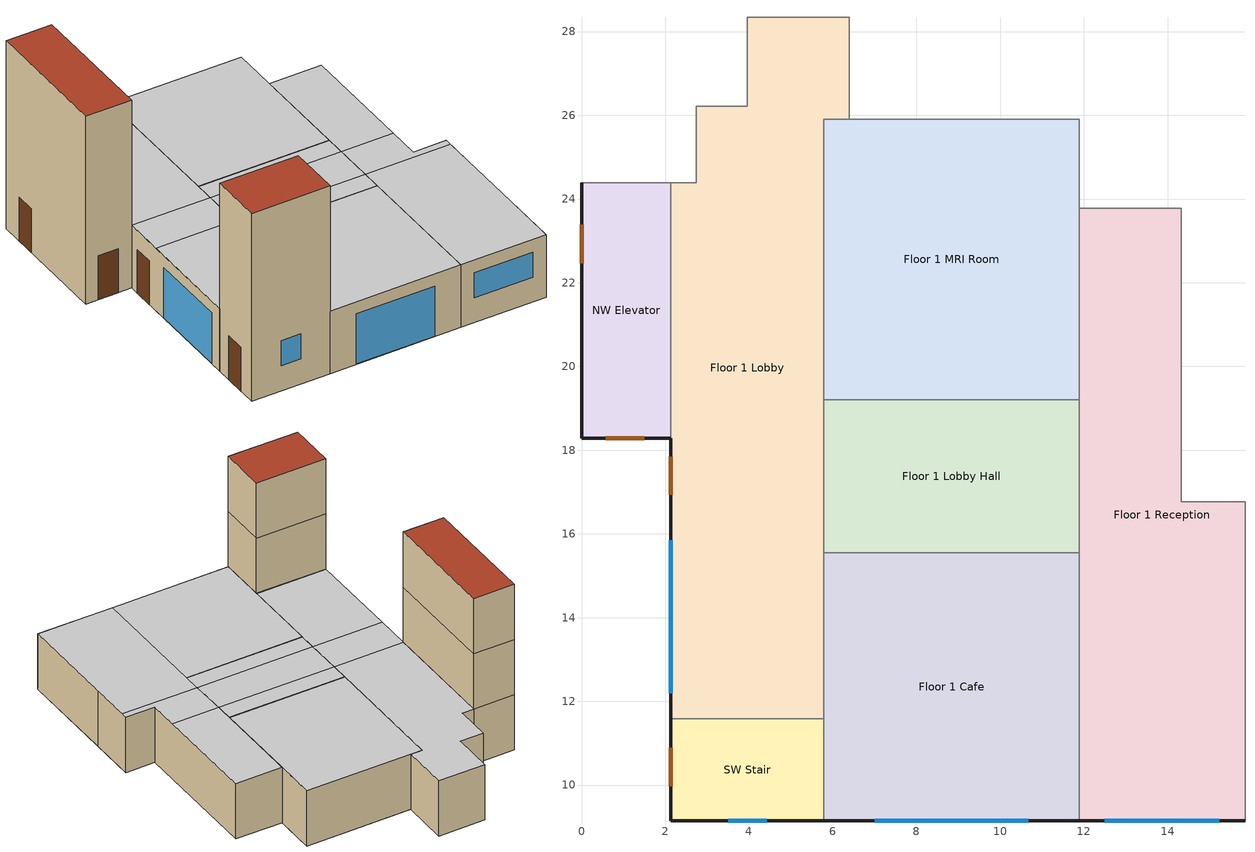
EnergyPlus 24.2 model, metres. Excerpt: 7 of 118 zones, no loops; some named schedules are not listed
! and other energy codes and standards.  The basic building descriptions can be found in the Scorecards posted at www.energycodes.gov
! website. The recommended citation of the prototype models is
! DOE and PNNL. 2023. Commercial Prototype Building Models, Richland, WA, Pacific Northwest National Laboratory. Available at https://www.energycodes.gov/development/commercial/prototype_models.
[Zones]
Floor 1 Cafe
 floor ground (Floor1CafeSlab_Ffactor): 11.89,9.14 5.79,9.14 5.79,15.54 11.89,15.54 z0
 wall outside (nonres_ext_wall_grd): 5.79,9.14 11.89,9.14 z0:3.05
 wall to Floor 1 Lobby Hall (int_wall): 11.89,15.54 5.79,15.54 z0:3.05
 wall to Floor 1 Lobby (int_wall): 5.79,15.54 5.79,11.58 z0:3.05
 wall to Floor 1 Reception (int_wall): 11.89,9.14 11.89,15.54 z0:3.05
 wall to SW Stair (int_wall): 5.79,11.58 5.79,9.14 z0:3.05
 window (NonresWindow_U_0.248_SHGC_South_0.21): 7.01,9.14 10.67,9.14 z0.03:2.46
 ceiling to Floor 2 Reception (int_slab_ceiling): 5.79,9.14 11.89,9.14 11.89,15.54 5.79,15.54 z3.05
Floor 1 Lobby
 floor ground (Floor1LobbySlab_Ffactor): 5.79,11.58 2.13,11.58 2.13,24.38 2.74,24.38 2.74,26.21 3.96,26.21 3.96,28.35 6.4,28.35 6.4,25.91 5.79,25.91 z0
 wall outside (nonres_ext_wall_grd): 2.13,18.29 2.13,11.58 z0:3.05
 wall to NW Stair (int_wall): 6.4,28.35 3.96,28.35 z0:3.05
 wall to NW Elevator (int_wall): 2.13,24.38 2.13,18.29 z0:3.05
 wall to Floor 1 Elevator Pump Room (int_wall): 3.96,28.35 3.96,26.21 2.74,26.21 z0:3.05
 wall to Floor 1 Lobby Toilet (int_wall): 2.74,26.21 2.74,24.38 2.13,24.38 z0:3.05
 wall to SW Stair (int_wall): 2.13,11.58 5.79,11.58 z0:3.05
 wall to Floor 1 MRI Control Room (int_wall): 6.4,25.91 6.4,28.35 z0:3.05
 wall to Floor 1 MRI Room (int_wall): 5.79,19.2 5.79,25.91 6.4,25.91 z0:3.05
 wall to Floor 1 Lobby Hall (int_wall): 5.79,15.54 5.79,19.2 z0:3.05
 window (NonresWindow_U_0.248_SHGC_West_0.21): 2.13,15.85 2.13,12.19 z0.03:2.46
 door (Swinging Door_con): 2.13,17.85 2.13,16.93 z0:2.13
 ceiling to Floor 2 Work Hall (int_slab_ceiling): 2.13,18.29 2.13,16.46 5.79,16.46 5.79,18.29 z3.05
 ceiling to Floor 2 Work (int_slab_ceiling): 2.13,24.38 2.13,18.29 5.79,18.29 5.79,25.91 6.4,25.91 6.4,28.35 3.96,28.35 3.96,26.21 2.74,26.21 2.74,24.38 z3.05
 ceiling to Floor 2 Reception (int_slab_ceiling): 5.79,16.46 2.13,16.46 2.13,11.58 5.79,11.58 z3.05
Floor 1 Lobby Hall
 floor adiabatic (Floor1LobbyHallSlab_Ffactor): 11.89,19.2 11.89,15.54 5.79,15.54 5.79,19.2 z0
 wall to Floor 1 Reception (int_wall): 11.89,15.54 11.89,19.2 z0:3.05
 wall to Floor 1 MRI Room (int_wall): 11.89,19.2 5.79,19.2 z0:3.05
 ceiling to Floor 2 Work Hall (int_slab_ceiling): 5.79,18.29 5.79,16.46 11.89,16.46 11.89,18.29 z3.05
 ceiling to Floor 2 Work (int_slab_ceiling): 5.79,19.2 5.79,18.29 11.89,18.29 11.89,19.2 z3.05
 ceiling to Floor 2 Reception (int_slab_ceiling): 11.89,15.54 11.89,16.46 5.79,16.46 5.79,15.54 z3.05
Floor 1 MRI Room
 floor adiabatic (Floor1MRIRoomSlab_Ffactor): 11.89,19.2 5.79,19.2 5.79,25.91 11.89,25.91 z0
 wall to Floor 1 Reception (int_wall): 11.89,19.2 11.89,23.77 z0:3.05
 wall to Floor 1 MRI Control Room (int_wall): 11.89,25.91 6.4,25.91 z0:3.05
 wall to Floor 1 MRI Hall (int_wall): 11.89,23.77 11.89,25.91 z0:3.05
 ceiling to Floor 2 Work (int_slab_ceiling): 5.79,19.2 11.89,19.2 11.89,25.91 5.79,25.91 z3.05
Floor 1 Reception
 floor ground (Floor1ReceptionSlab_Ffactor): 11.89,23.77 14.33,23.77 14.33,16.76 15.85,16.76 15.85,9.14 11.89,9.14 z0
 wall outside (nonres_ext_wall_grd): 11.89,9.14 15.85,9.14 z0:3.05
 wall to Floor 1 Office (int_wall): 15.85,16.76 14.33,16.76 14.33,23.77 z0:3.05
 wall to Floor 1 MRI Hall (int_wall): 14.33,23.77 11.89,23.77 z0:3.05
 wall to Floor 1 Scheduling (int_wall): 15.85,9.14 15.85,14.33 z0:3.05
 wall to Floor 1 Reception Hall (int_wall): 15.85,14.33 15.85,16.76 z0:3.05
 window (NonresWindow_U_0.248_SHGC_South_0.21): 12.5,9.14 15.24,9.14 z1.22:2.44
 ceiling to Floor 2 Work Hall (int_slab_ceiling): 11.89,18.29 11.89,16.46 15.85,16.46 15.85,16.76 14.33,16.76 14.33,18.29 z3.05
 ceiling to Floor 2 Work (int_slab_ceiling): 11.89,18.29 14.33,18.29 14.33,23.77 11.89,23.77 z3.05
 ceiling to Floor 2 Reception (int_slab_ceiling): 15.85,16.46 11.89,16.46 11.89,9.14 15.85,9.14 z3.05
NW Elevator
 floor ground (NWElevatorSlab_Ffactor): 2.13,18.29 0,18.29 0,24.38 2.13,24.38 z0
 wall outside (nonres_ext_wall_grd): 0,24.38 0,18.29 2.13,18.29 z0:9.14
 wall to Floor 1 Lobby Toilet (int_wall): 2.13,24.38 0,24.38 z0:3.05
 wall to Floor 3 Elevator Hall (int_wall): 2.13,18.29 2.13,24.38 z6.1:9.14
 wall to Floor 2 Work Toilet (int_wall): 2.13,24.38 0,24.38 z3.05:6.1
 wall to Floor 2 Work (int_wall): 2.13,18.29 2.13,24.38 z3.05:6.1
 wall to Floor 3 Office Toilet (int_wall): 2.13,24.38 0,24.38 z6.1:9.14
 door (Swinging Door_con): 0.58,18.29 1.5,18.29 / 0,23.38 0,22.47 z0:2.13
 roof outside (nonres_roof): 0,18.29 2.13,18.29 2.13,24.38 0,24.38 z9.14
SW Stair
 floor ground (SWStairSlab_Ffactor): 2.13,11.58 5.79,11.58 5.79,9.14 2.13,9.14 z0
 wall outside (nonres_ext_wall_grd): 2.13,11.58 2.13,9.14 5.79,9.14 z0:9.14
 wall to Floor 3 Undeveloped 2 (int_wall): 5.79,9.14 5.79,11.58 2.13,11.58 z6.1:9.14
 wall to Floor 2 Reception (int_wall): 5.79,9.14 5.79,11.58 2.13,11.58 z3.05:6.1
 window (NonresWindow_U_0.248_SHGC_South_0.21): 3.51,9.14 4.42,9.14 z1.22:2.44
 door (Swinging Door_con): 2.13,10.89 2.13,9.97 z0:2.13
 roof outside (nonres_roof): 2.13,11.58 2.13,9.14 5.79,9.14 5.79,11.58 z9.14
[Building]
OutPatientHealthCare: North Axis {deg}=0; Terrain=City; Loads Convergence Tolerance Value {W}=0.04; Temperature Convergence Tolerance Value {deltaC}=0.2; Solar Distribution=FullInteriorAndExterior; Maximum Number of Warmup Days=25; Minimum Number of Warmup Days=6
[Site:Location]
New.York-John.F.Kennedy.Intl.AP_NY_USA WMO=744860: Latitude {deg}=40.66; Longitude {deg}=-73.8; Time Zone {hr}=-5; Elevation {m}=7
[SizingPeriod:DesignDay] Day of Month=21; Dry-Bulb Temperature Range Modifier Type=DefaultMultipliers; Humidity Condition Type=Wetbulb; Barometric Pressure {Pa}=101241; Rain Indicator=No; Snow Indicator=No; Daylight Saving Time Indicator=No
Name | Month | Day Type | Maximum Dry-Bulb Temperature {C} | Daily Dry-Bulb Temperature Range {deltaC} | Wetbulb or DewPoint at Maximum Dry-Bulb {C} | Wind Speed {m/s} | Wind Direction {deg} | Solar Model Indicator | Sky Clearness | ASHRAE Clear Sky Optical Depth for Beam Irradiance (taub) | ASHRAE Clear Sky Optical Depth for Diffuse Irradiance (taud)
New.York-John.F.Kennedy.Intl.AP_NY_USA Ann Htg 99.6% Condns DB | 1 | WinterDesignDay | -10.7 | 0 | -10.7 | 7.5 | 320 | ASHRAEClearSky | 0
New.York-John.F.Kennedy.Intl.AP_NY_USA Ann Clg .4% Condns DB=>MWB | 7 | SummerDesignDay | 32.1 | 7.4 | 23.1 | 5.6 | 230 | ASHRAETau |  | 0.541 | 1.8
[Site:WaterMainsTemperature]
Calculation Method=Correlation; Annual Average Outdoor Air Temperature {C}=12.4667; Maximum Difference In Monthly Average Outdoor Air Temperatures {deltaC}=25.2
[Site:GroundTemperature:FCfactorMethod]
14, 7.3, 3.3, 1.2, -0.2, 5.6, 10.9, 16.1, 21.7, 25, 24.8, 19.9
[Material:NoMass] Thermal Absorptance=0.9; Solar Absorptance=0.7
Name | Roughness | Thermal Resistance {m2-K/W} | Visible Absorptance
Opaque Door panel_con | MediumRough | 0.475973 | 0.7
CP02 CARPET PAD | VeryRough | 0.21648 | 0.8
Nonres_Roof_Insulation | MediumSmooth | 5.30668 | 0.7
Nonres_Exterior_Wall_Insulation_grd | MediumSmooth | 1.48827 | 0.7
[Construction]
Swinging Door_con: Opaque Door panel_con
InteriorFurnishings: Std Wood 6inch
int_wall: G01 13mm gypsum board, G01 13mm gypsum board
int_slab_ceiling: CP02 CARPET PAD, 100mm Normalweight concrete floor
nonres_roof: F13 Built-up roofing, Nonres_Roof_Insulation, F08 Metal surface
nonres_ext_wall_grd: F07 25mm stucco, G01 16mm gypsum board, Nonres_Exterior_Wall_Insulation_grd, G01 16mm gypsum board
NonresWindow_U_0.248_SHGC_South_0.21: Glazing Layer South
NonresWindow_U_0.248_SHGC_West_0.21: Glazing Layer West
[Material]
Name | Roughness | Thickness {m} | Conductivity {W/m-K} | Density {kg/m3} | Specific Heat {J/kg-K} | Thermal Absorptance | Solar Absorptance | Visible Absorptance
Std Wood 6inch | MediumSmooth | 0.15 | 0.12 | 540 | 1210 | 0.9 | 0.7 | 0.7
F07 25mm stucco | Smooth | 0.0254 | 0.72 | 1856 | 840 | 0.9 | 0.7 | 0.7
F08 Metal surface | Smooth | 0.0008 | 45.28 | 7824 | 500
F13 Built-up roofing | Rough | 0.0095 | 0.16 | 1120 | 1460 | 0.9 | 0.7
G01 13mm gypsum board | Smooth | 0.0127 | 0.16 | 800 | 1090 | 0.9 | 0.7 | 0.5
G01 16mm gypsum board | MediumSmooth | 0.0159 | 0.16 | 800 | 1090
100mm Normalweight concrete floor | MediumRough | 0.1016 | 2.31 | 2322 | 832
[WindowMaterial:SimpleGlazingSystem] U-Factor {W/m2-K}=1.40821; Solar Heat Gain Coefficient=0.21; Visible Transmittance=0.29
Glazing Layer South; Glazing Layer West
[Construction:FfactorGroundFloor] F-Factor {W/m-K}=0.90012
Name | Area {m2} | PerimeterExposed {m}
Floor1CafeSlab_Ffactor | 39.0193 | 6.096
Floor1LobbySlab_Ffactor | 57.7857 | 6.7056
Floor1LobbyHallSlab_Ffactor | 22.2967 | 0
Floor1MRIRoomSlab_Ffactor | 40.8773 | 0
Floor1ReceptionSlab_Ffactor | 47.2876 | 3.9624
NWElevatorSlab_Ffactor | 13.0064 | 8.2296
SWStairSlab_Ffactor | 8.91869 | 6.096
[Generator:PVWatts]
PV_module: PVWatts Version=5; DC System Capacity {W}=24568; Module Type=Premium; Array Type=FixedOpenRack; System Losses=0.113; Array Geometry Type=TiltAzimuth; Tilt Angle {deg}=0; Azimuth Angle {deg}=180
[ElectricLoadCenter:Generators]
PV_Generator: Generator 1=PV_module; Generator 1 Rated Electric Power Output {W}=24568; Generator 1 Availability Schedule=PV_SCH
[ElectricLoadCenter:Inverter:PVWatts]
PV_Inverter: DC to AC Size Ratio=1.2; Inverter Efficiency=0.96
[ElectricLoadCenter:Distribution]
Generator: Generator List=PV_Generator; Generator Operation Scheme Type=Baseload; Electrical Buss Type=DirectCurrentWithInverter; Inverter=PV_Inverter
[Zone] Type=1; Multiplier=1; Ceiling Height {m}=-9999; Floor Area {m2}=autocalculate; Part of Total Floor Area=Yes
Name | Volume {m3}
Floor 1 Cafe; NW Elevator | 118.9308
Floor 1 Lobby | 176.1308
Floor 1 Lobby Hall | 67.9604
Floor 1 MRI Room | 124.5941
Floor 1 Reception | 144.1327
SW Stair | 81.5525
[InternalMass] Construction=InteriorFurnishings
Name | Zone or ZoneList | Surface Area {m2}
Floor 1 Cafe_InternalMass_1 | Floor 1 Cafe | 78.0386
Floor 1 Lobby_InternalMass_1 | Floor 1 Lobby | 115.5714
Floor 1 Lobby Hall_InternalMass_1 | Floor 1 Lobby Hall | 44.5935
Floor 1 MRI Room_InternalMass_1 | Floor 1 MRI Room | 81.7547
Floor 1 Reception_InternalMass_1 | Floor 1 Reception | 94.5753
NW Elevator_InternalMass_1 | NW Elevator | 26.0129
SW Stair_InternalMass_1 | SW Stair | 17.8374
[People] Number of People Schedule=BLDG_OCC_SCH; Fraction Radiant=0.3; Sensible Heat Fraction=AUTOCALCULATE; Activity Level Schedule=ACTIVITY_SCH; Enable ASHRAE 55 Comfort Warnings=No; Mean Radiant Temperature Calculation Type=EnclosureAveraged; Work Efficiency Schedule=WORK_EFF_SCH; Clothing Insulation Calculation Method=ClothingInsulationSchedule; Clothing Insulation Schedule=CLOTHING_SCH; Air Velocity Schedule=AIR_VELO_SCH; Thermal Comfort Model 1 Type=FANGER
Name | Zone or ZoneList or Space or SpaceList | Number of People Calculation Method | People per Floor Area {person/m2} | Number of People
Floor 1 Cafe People | Floor 1 Cafe | People/Area | 1.0765
Floor 1 Lobby People | Floor 1 Lobby | People/Area | 0.10765
Floor 1 MRI Room People | Floor 1 MRI Room | People/Area | 0.215299
Floor 1 Reception People | Floor 1 Reception | People/Area | 0.322949
Floor 1 Lobby Hall People | Floor 1 Lobby Hall | People |  | 1.2
[PEOPLE] Number of People Schedule=BLDG_OCC_SCH; Number of People Calculation Method=People; Fraction Radiant=0.3; Sensible Heat Fraction=AUTOCALCULATE; Activity Level Schedule=ACTIVITY_SCH; Carbon Dioxide Generation Rate {m3/s-W}=3.82e-08; Enable ASHRAE 55 Comfort Warnings=No; Mean Radiant Temperature Calculation Type=EnclosureAveraged; Work Efficiency Schedule=WORK_EFF_SCH; Clothing Insulation Calculation Method=ClothingInsulationSchedule; Clothing Insulation Calculation Method Schedule=AIR_VELO_SCH; Clothing Insulation Schedule=FANGER
Name | Zone or ZoneList or Space or SpaceList | Number of People
NW Elevator People | NW Elevator | 0.21
SW Stair People | SW Stair | 0.48
[Lights] Design Level Calculation Method=Watts/Area; Return Air Fraction=0; Fraction Radiant=0.7; Fraction Visible=0.2; Fraction Replaceable=1; Return Air Fraction Calculated from Plenum Temperature=No
Name | Zone or ZoneList or Space or SpaceList | Schedule | Watts per Floor Area {W/m2}
Floor 1 Cafe_Lights | Floor 1 Cafe | ltg_sch_dining | 3.68125
Floor 1 Lobby_Lights | Floor 1 Lobby | ltg_sch_lobby | 8.180564
Floor 1 Lobby Hall_Lights | Floor 1 Lobby Hall | ltg_sch_corridor | 7.19909
Floor 1 MRI Room_Lights | Floor 1 MRI Room | ltg_sch_radiology | 9.61217
Floor 1 Reception_Lights | Floor 1 Reception | ltg_sch_reception | 8.180564
NW Elevator_Lights | NW Elevator | ltg_sch_corridor | 7.19909
SW Stair_Lights | SW Stair | ltg_sch_corridor | 7.19909
[ElectricEquipment] Schedule=BLDG_EQUIP_SCH; Design Level Calculation Method=EquipmentLevel; Fraction Latent=0; Fraction Radiant=0.5; Fraction Lost=0
Name | Zone or ZoneList or Space or SpaceList | Design Level {W}
Floor 1 Cafe_PlugMisc_Equip | Floor 1 Cafe | 419.8474
Floor 1 Lobby_PlugMisc_Equip | Floor 1 Lobby | 684.1826
Floor 1 Lobby Hall_PlugMisc_Equip | Floor 1 Lobby Hall | 96.0989
Floor 1 MRI Room_PlugMisc_Equip | Floor 1 MRI Room | 4400.04
Floor 1 Reception_PlugMisc_Equip | Floor 1 Reception | 559.8857
NW Elevator_PlugMisc_Equip | NW Elevator | 56.0577
SW Stair_PlugMisc_Equip | SW Stair | 38.4396
[Exterior:Lights] Control Option=AstronomicalClock
Name | Schedule | Design Level {W}
Exterior_Lights_a | Exterior_lighting_schedule_a | 180.55
Exterior_Lights_b | Exterior_lighting_schedule_b_2016 | 1040.09
Exterior_Lights_c | Exterior_lighting_schedule_c_2016 | 2850.15
[ZoneInfiltration:DesignFlowRate] Schedule=INFIL_SCH; Design Flow Rate Calculation Method=Flow/ExteriorWallArea; Flow Rate per Exterior Surface Area {m3/s-m2}=0.000569572; Constant Term Coefficient=0; Temperature Term Coefficient=0; Velocity Term Coefficient=0.224; Velocity Squared Term Coefficient=0
Name | Zone or ZoneList or Space or SpaceList
Floor 1 Cafe_Infiltration | Floor 1 Cafe
Floor 1 Lobby_Infiltration | Floor 1 Lobby
Floor 1 Reception_Infiltration | Floor 1 Reception
NW Elevator_Infiltration | NW Elevator
SW Stair_Infiltration | SW Stair
[EnergyManagementSystem:Sensor] Output:Variable or Output:Meter=Site Outdoor Air Drybulb Temperature
Name | Output:Variable or Output:Meter Index Key
T_OA
OAT | Environment
[SetpointManager:Scheduled]
AHU-1 SAT setpoint: Control Variable=Temperature; Schedule=CAV_SAT_SCH; Setpoint Node or NodeList=AHU-1 Supply Equipment Outlet Node
[AvailabilityManager:NightCycle] Applicability Schedule=Always_On; Fan Schedule=HVACOperationSchd; Control Type=CycleOnAny; Thermostat Tolerance {deltaC}=1; Cycling Run Time Control Type=FixedRunTime; Cycling Run Time {s}=1800
AHU-1 Availability Manager; AHU-2 Availability Manager
[EnergyManagementSystem:Actuator]
Name | Actuated Component Unique | Actuated Component Type | Actuated Component Control Type
ahu_2_MAX_OA_FRAC | AHU-2 Max OA Fraction | Schedule:Constant | Schedule Value
CLGSETP_SCH_Actuator | CLGSETP_SCH_Yes_Optimum | Schedule:Compact | Schedule Value
CLGSETP_SCH_w_SB_Actuator | CLGSETP_SCH_YES_OPTIMUM_OFF_w_SB | Schedule:Compact | Schedule Value
HTGSETP_SCH_Actuator | HTGSETP_SCH_Yes_Optimum | Schedule:Compact | Schedule Value
HTGSETP_SCH_w_SB_Actuator | HTGSETP_SCH_YES_OPTIMUM_OFF_w_SB | Schedule:Compact | Schedule Value
BoilerCurve | HeatSys1 BOILER EFFICIENCY CURVE | Curve | Curve Result
[EnergyManagementSystem:ProgramCallingManager]
ahu_2_MAX_OA_FRAC_Prog_Manager: AfterPredictorAfterHVACManagers; ahu_2_MAX_OA_FRAC
OA_BASED_OPTIMUM_START_EMS_Program Manager: BeginTimestepBeforePredictor; OA_BASED_OPTIMUM_START_EMS_Program
BoilerParManager: BeginNewEnvironment; SetBoilerPar
BoilerCurveManager: InsideHVACSystemIterationLoop; SetBoilerCurve
[EnergyManagementSystem:Program]
ahu_2_MAX_OA_FRAC: IF ahu_2_OA > ahu_2_OA_VRP; SET ahu_2_MAX_OA_FRAC = NULL; ELSE; IF ahu_2_SUPPLY_FLOW > 0; SET ahu_2_MAX_OA_FRAC =      2.5121 / ahu_2_SUPPLY_FLOW; ELSE; SET ahu_2_MAX_OA_FRAC = NULL; ENDIF; ENDIF
OA_BASED_OPTIMUM_START_EMS_Program: IF DaylightSavings==0 && DayOfWeek>1 && Hour==5 && OAT<23.9 && OAT>1.7; SET CLGSETP_SCH_Actuator = 25; SET HTGSETP_SCH_Actuator = 18.3; SET CLGSETP_SCH_w_SB_Actuator = 25; SET HTGSETP_SCH_w_SB_Actuator = 18.3; ELSEIF DaylightSavings==1 && DayOfWeek>1 && Hour==4 && OAT<23.9 && OAT>1.7; SET CLGSETP_SCH_Actuator = 25; SET HTGSETP_SCH_Actuator = 18.3; SET CLGSETP_SCH_w_SB_Actuator = 25; SET HTGSETP_SCH_w_SB_Actuator = 18.3; ELSE; SET CLGSETP_SCH_Actuator = NULL; SET HTGSETP_SCH_Actuator = NULL; SET CLGSETP_SCH_w_SB_Actuator = NULL; SET HTGSETP_SCH_w_SB_Actuator = NULL; ENDIF
SetBoilerPar: SET CapRated =  138553.63; SET EtRated =  0.8; SET CapRated = (CapRated *3.412)/1000; SET SkinLossRate = 0.02; SET BoilerType = 1; IF BoilerType  == 1; IF CapRated >10000; SET PLRx = 0.2; ELSEIF CapRated >5000; SET PLRx = 0.25; ELSEIF CapRated >1000; SET PLRx = 0.33; ELSE; SET BoilerType = 2; SET PLRx = 0.2; ENDIF; ELSE; SET PLRx = 0.2; ENDIF; IF BoilerType == 1; SET CurveX = 0.975 + 0.305 * PLRx - 0.527 * (PLRx^2) + 0.249 * (PLRx^3); ELSEIF BoilerType == 2; SET CurveX = 0.907 + 0.320 * PLRx - 0.420 * (PLRx^2) + 0.193 * (PLRx^3); ELSE; SET CurveX = 0.492 + 1.41 * PLRx - 1.529 * (PLRx^2) + 0.628 * (PLRx^3); ENDIF; SET LoadX = CapRated * PLRx; SET Etx = CurveX * EtRated; SET InputEx = LoadX/Etx; SET SkinEx = CapRated * SkinLossRate; SET Ecx = (LoadX + SkinEx)/InputEx
SetBoilerCurve: IF BoilerPLR >= PLRx; IF BoilerType == 1; SET BoilerCurve = 0.975 + 0.305*BoilerPLR - 0.527*(BoilerPLR^2) + 0.249*(BoilerPLR^3); ELSEIF BoilerType == 2; SET BoilerCurve = 0.907 + 0.320*BoilerPLR - 0.420*(BoilerPLR^2) + 0.193*(BoilerPLR^3); ELSE; SET BoilerCurve = 0.492 + 1.41*BoilerPLR - 1.529*(BoilerPLR^2) + 0.628*(BoilerPLR^3); ENDIF; ELSE; IF BoilerPLR == 0; SET BoilerCurve = NULL; ELSE; IF BoilerPLR <0.05; SET BoilerCurve = (0.05/(0.05 + SkinLossRate)) * (Ecx/EtRated); ELSE; SET BoilerCurve = (BoilerPLR/(BoilerPLR + SkinLossRate)) * (Ecx/EtRated); ENDIF; ENDIF; ENDIF
[EnergyManagementSystem:GlobalVariable]
BoilerType; CapRated; EtRated; PLRx; Ecx; SkinLossRate
[Schedule:Compact]
ACTIVITY_SCH: Through: 12/31, For: AllDays, Until: 24:00, 120
WORK_EFF_SCH: Through: 12/31, For: AllDays, Until: 24:00, 0
AIR_VELO_SCH: Through: 12/31, For: AllDays, Until: 24:00, 0.2
CLOTHING_SCH: Through: 04/30, For: AllDays, Until: 24:00, 1, Through: 09/30, For: AllDays, Until: 24:00, 0.5, Through: 12/31, For: AllDays, Until: 24:00, 1
BLDG_OCC_SCH: Through: 12/31, For: Weekdays, Until: 06:00, 0, Until: 07:00, 0.5, Until: 18:00, 0.9, Until: 19:00, 0.5, Until: 24:00, 0, For: SummerDesignDay, Until: 06:00, 0, Until: 07:00, 0.5, Until: 18:00, 0.9, Until: 19:00, 0.5, Until: 24:00, 0, For: WinterDesignDay, Until: 06:00, 0, Until: 09:00, 0.2, Until: 15:00, 0.3, Until: 19:00, 0.2, Until: 24:00, 0, For: Saturday, Until: 06:00, 0, Until: 09:00, 0.2, Until: 15:00, 0.3, Until: 19:00, 0.2, Until: 24:00, 0, For: Sunday Holidays AllOtherDays, Until: 06:00, 0, Until: 19:00, 0.05, Until: 24:00, 0
[SCHEDULE:COMPACT]
ltg_sch_dining: Through: 12/31, For: SummerDesignDay, Until: 24:00, 1, For: WinterDesignDay, Until: 24:00, 0, For: Weekdays, Until: 4:00, 0.065, Until: 6:00, 0.195, Until: 7:00, 0.39, Until: 18:00, 0.585, Until: 20:00, 0.39, Until: 22:00, 0.195, Until: 24:00, 0.065, For: Saturday, Until: 7:00, 0.065, Until: 9:00, 0.195, Until: 15:00, 0.26, Until: 20:00, 0.195, Until: 24:00, 0.065, For: AllOtherDays, Until: 8:00, 0.0325, Until: 17:00, 0.065, Until: 24:00, 0.0325
ltg_sch_lobby: Through: 12/31, For: SummerDesignDay, Until: 24:00, 1, For: WinterDesignDay, Until: 24:00, 0, For: Weekdays, Until: 4:00, 0.075, Until: 6:00, 0.225, Until: 7:00, 0.45, Until: 18:00, 0.675, Until: 20:00, 0.45, Until: 22:00, 0.225, Until: 24:00, 0.075, For: Saturday, Until: 7:00, 0.075, Until: 9:00, 0.225, Until: 15:00, 0.3, Until: 20:00, 0.225, Until: 24:00, 0.075, For: AllOtherDays, Until: 8:00, 0.0375, Until: 17:00, 0.075, Until: 24:00, 0.0375
ltg_sch_corridor: Through: 12/31, For: SummerDesignDay, Until: 24:00, 1, For: WinterDesignDay, Until: 24:00, 0, For: Weekdays, Until: 4:00, 0.0714486, Until: 6:00, 0.214346, Until: 7:00, 0.428692, Until: 18:00, 0.643038, Until: 20:00, 0.428692, Until: 22:00, 0.214346, Until: 24:00, 0.0714486, For: Saturday, Until: 7:00, 0.0714486, Until: 9:00, 0.214346, Until: 15:00, 0.285795, Until: 20:00, 0.214346, Until: 24:00, 0.0714486, For: AllOtherDays, Until: 8:00, 0.0357282, Until: 17:00, 0.0714486, Until: 24:00, 0.0357282
